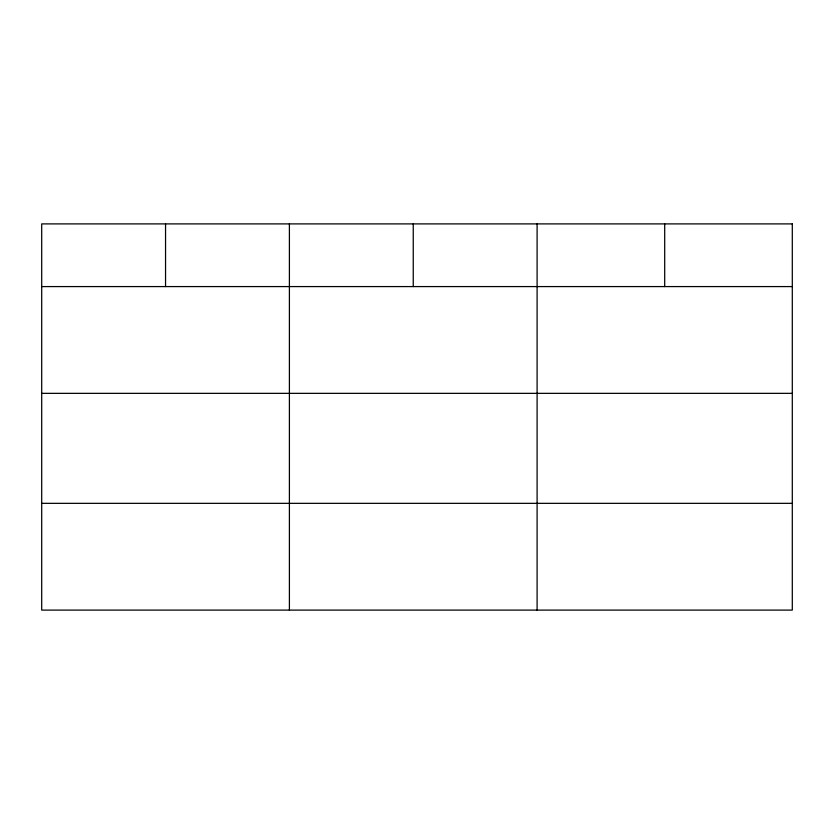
<?xml version="1.0" encoding="UTF-8"?>
<svg xmlns="http://www.w3.org/2000/svg" width="834" height="834" viewBox="0 0 834 834"><rect width="100%" height="100%" fill="white"/><g stroke="black" fill="none" stroke-linecap="round" stroke-linejoin="round"><path stroke-width="1.25" d="M41.7 286.583L792.3 286.583M41.7 393.346L792.3 393.346M41.7 503.34L792.3 503.34M664.698 223.898L664.698 286.583M537.096 223.898L537.096 610.102M413.247 223.898L413.247 286.583M289.398 223.898L289.398 610.102M165.549 223.898L165.549 286.583M792.3 223.898L41.7 223.898L41.7 610.102L792.3 610.102L792.3 223.898"/></g></svg>
